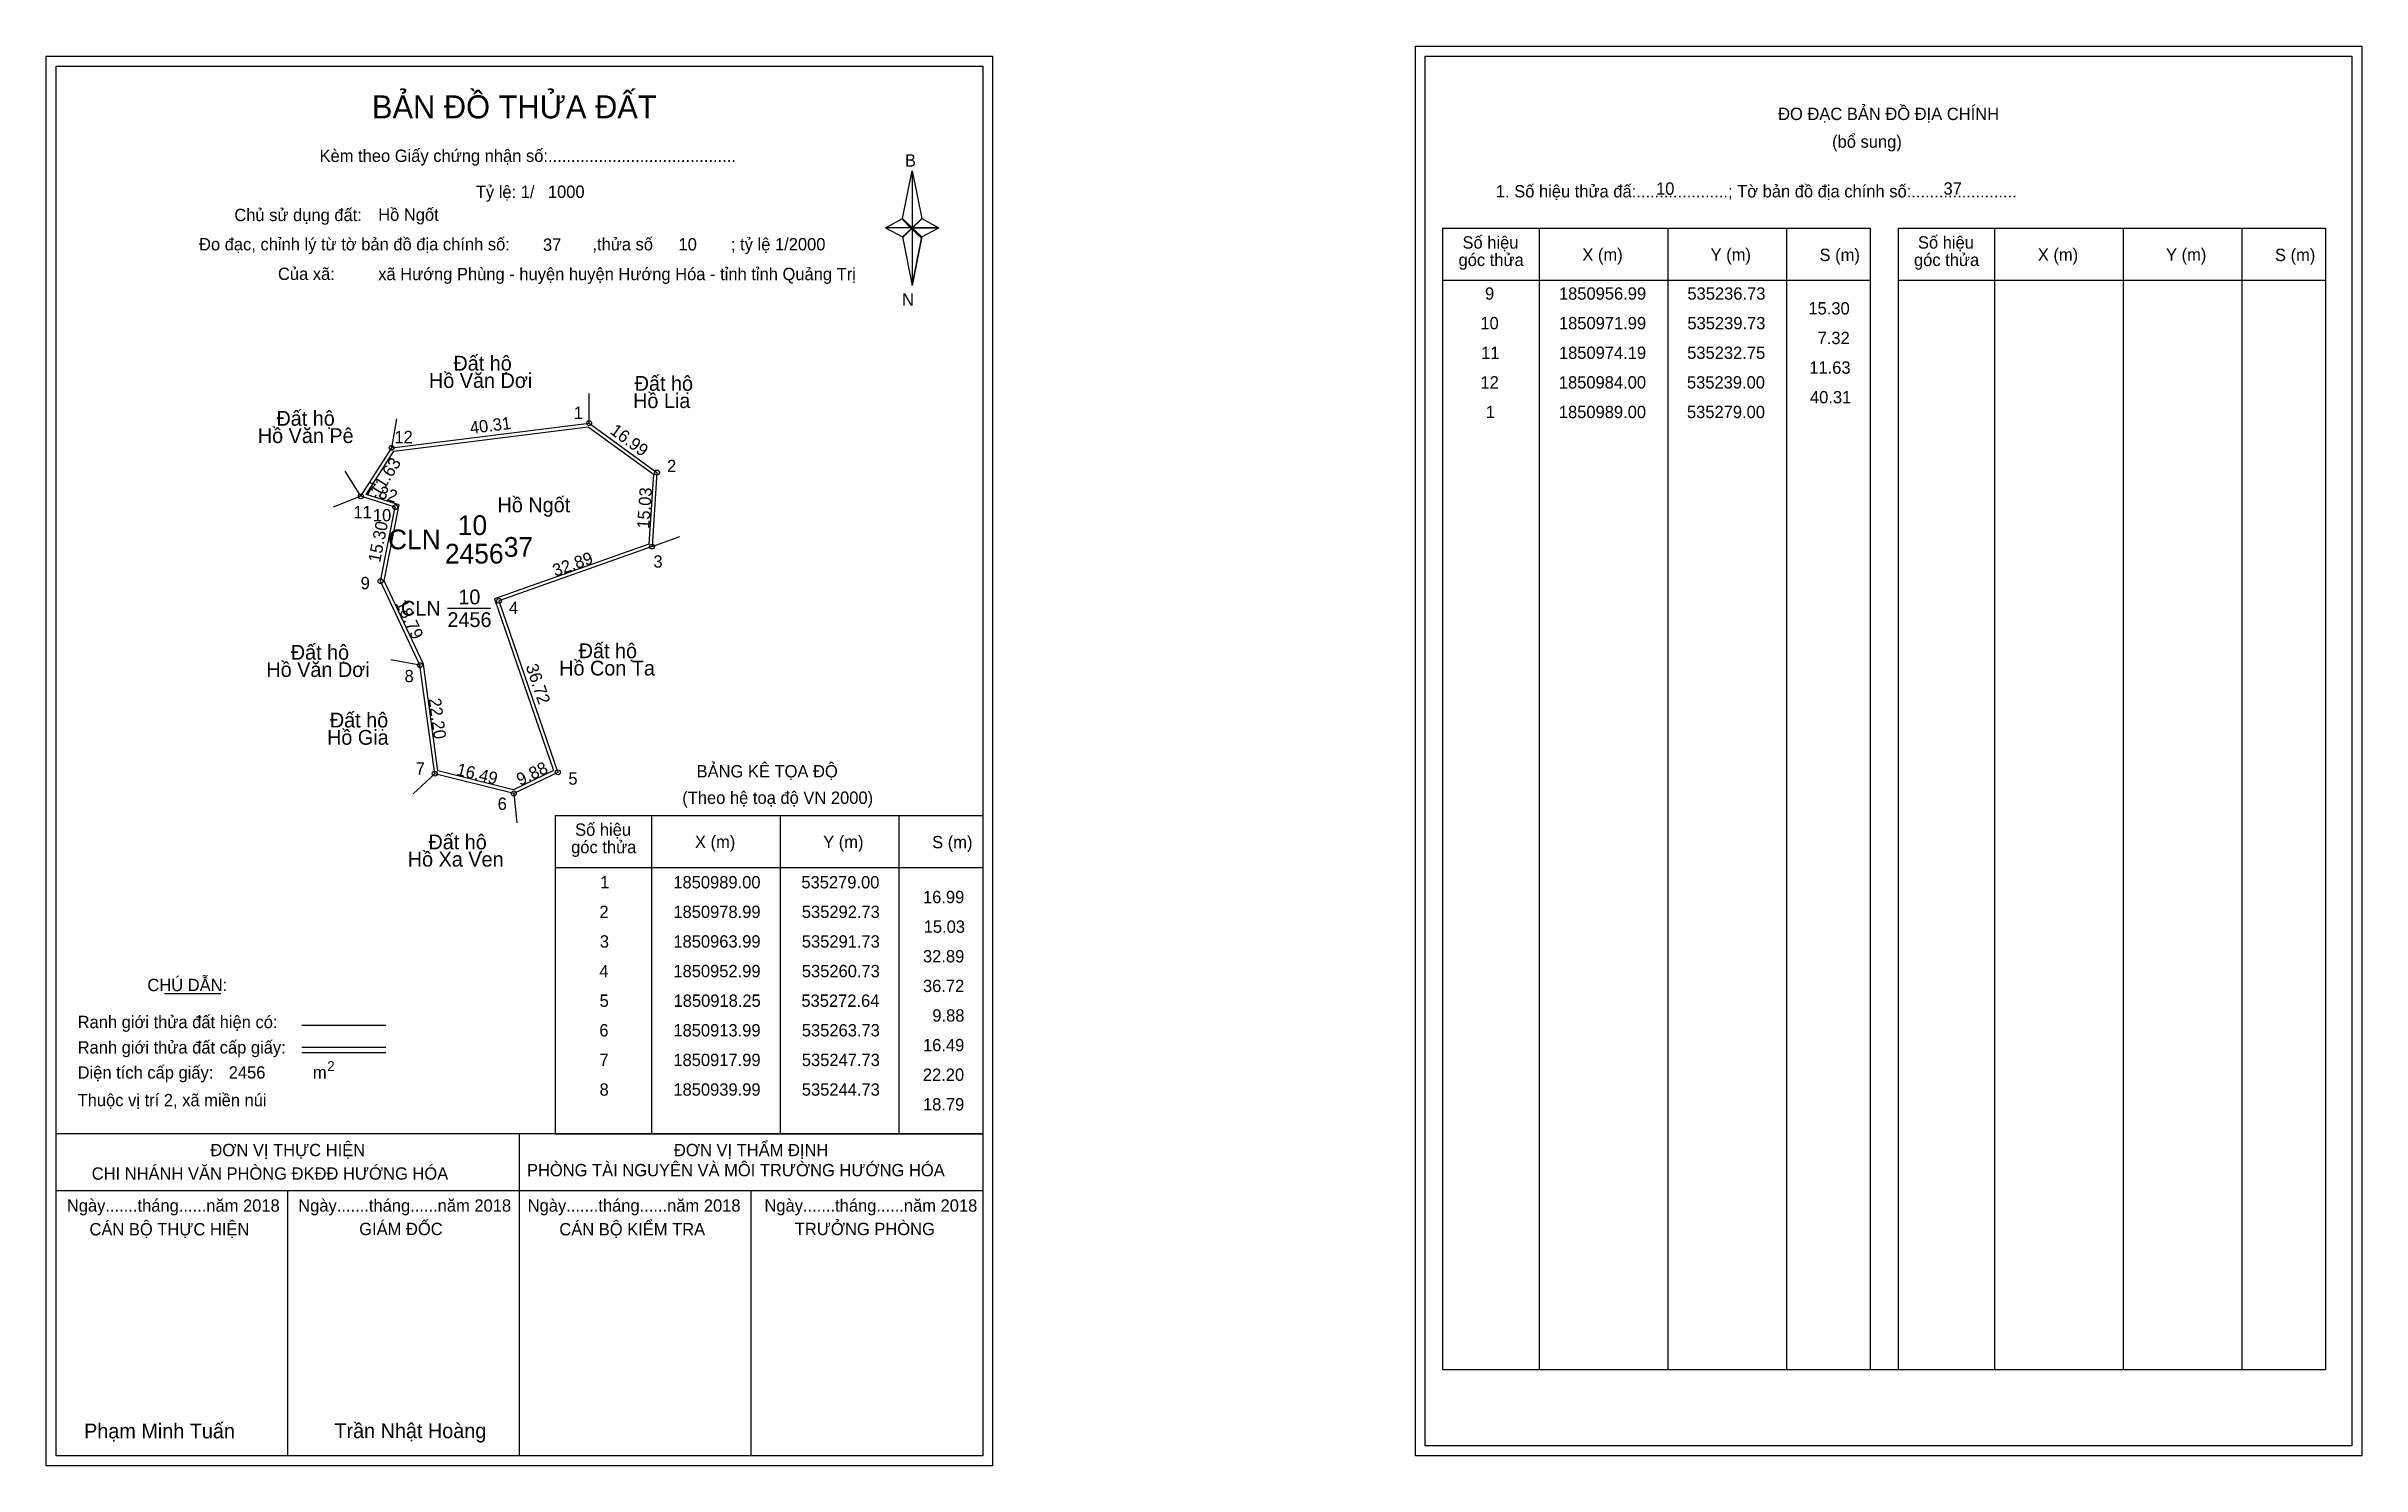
# Model space of a CAD drawing. Extents: x 535169 to 535638, y 1850778 to 1851065.
import ezdxf

# ---------------------------------------------------------------- set-up
doc = ezdxf.new("R2010")
doc.units = 0
for name, color, linetype in [('Level 1', 7, 'Continuous'), ('Level 10', 7, 'Continuous'), ('Level 11', 7, 'Continuous'), ('Level 13', 7, 'Continuous'), ('Level 2', 7, 'Continuous'), ('Level 27', 7, 'Continuous'), ('Level 3', 7, 'Continuous'), ('Level 36', 7, 'Continuous'), ('Level 4', 7, 'Continuous'), ('Level 49', 7, 'Continuous'), ('Level 5', 7, 'Continuous'), ('Level 53', 7, 'Continuous'), ('Level 55', 7, 'Continuous'), ('Level 6', 7, 'Continuous'), ('Level 63', 7, 'Continuous'), ('Level 7', 7, 'Continuous'), ('Level 9', 7, 'Continuous')]:
    doc.layers.add(name, color=color, linetype=linetype)

msp = doc.modelspace()

# ---------------------------------------------------------------- linework, layer by layer
at = {"layer": 'Level 1'}
for p, q in [((535171.04, 1851061.36), (535171.04, 1851061.36)), ((535448.36, 1851063.36), (535448.36, 1851063.36)), ((535342.46, 1851030.48), (535344.43, 1851040.12)), ((535344.43, 1851040.12), (535344.43, 1851028.59)), ((535344.43, 1851040.12), (535346.39, 1851030.48)), ((535339.01, 1851028.59), (535342.46, 1851030.48)), ((535342.46, 1851030.48), (535344.43, 1851028.59)), ((535344.28, 1851028.37), (535342.46, 1851030.26)), ((535344.43, 1851028.59), (535342.46, 1851026.75)), ((535344.28, 1851028.37), (535342.46, 1851026.53)), ((535342.46, 1851026.53), (535344.28, 1851028.37)), ((535346.25, 1851030.26), (535344.28, 1851028.37)), ((535344.28, 1851028.37), (535346.25, 1851030.26)), ((535346.25, 1851026.53), (535344.28, 1851028.37)), ((535346.39, 1851030.48), (535344.43, 1851028.59)), ((535344.43, 1851028.59), (535344.43, 1851016.89)), ((535344.43, 1851028.59), (535349.84, 1851028.59)), ((535344.43, 1851028.59), (535346.39, 1851026.75)), ((535346.39, 1851026.75), (535349.84, 1851028.59)), ((535451.89, 1851028.5), (535538.49, 1851028.5)), ((535471.48, 1850797.24), (535471.48, 1851028.5)), ((535497.55, 1850797.24), (535497.55, 1851028.5)), ((535521.53, 1851028.5), (535521.53, 1850797.24)), ((535538.49, 1851028.5), (535538.49, 1850797.24)), ((535544.15, 1851028.5), (535630.75, 1851028.5)), ((535563.74, 1850797.24), (535563.74, 1851028.5)), ((535589.81, 1850797.24), (535589.81, 1851028.5)), ((535613.78, 1851028.5), (535613.78, 1850797.24)), ((535630.75, 1851028.5), (535630.75, 1850797.24)), ((535342.46, 1851026.75), (535344.43, 1851016.89)), ((535346.39, 1851026.75), (535344.43, 1851016.89)), ((535451.89, 1851017.98), (535538.49, 1851017.98)), ((535544.15, 1851017.98), (535630.75, 1851017.98)), ((535272.13, 1850909.53), (535358.73, 1850909.53)), ((535291.72, 1850845.01), (535291.72, 1850909.53)), ((535317.79, 1850845.01), (535317.79, 1850909.53)), ((535341.76, 1850909.53), (535341.76, 1850845.01)), ((535272.13, 1850899), (535358.73, 1850899)), ((535192.95, 1850873.42), (535204.36, 1850873.42)), ((535220.82, 1850867.02), (535237.83, 1850867.02)), ((535220.82, 1850862.57), (535237.83, 1850862.57)), ((535220.82, 1850861.48), (535237.83, 1850861.48)), ((535277.86, 1850845.01), (535171.03, 1850845.01)), ((535358.73, 1850845.01), (535253.89, 1850845.01)), ((535264.88, 1850779.78), (535264.88, 1850845.01)), ((535272.13, 1850845), (535358.73, 1850845)), ((535358.73, 1850833.46), (535171.03, 1850833.46)), ((535217.96, 1850779.78), (535217.96, 1850833.46)), ((535311.81, 1850779.78), (535311.81, 1850833.46)), ((535451.89, 1850797.24), (535630.75, 1850797.24)), ((535358.73, 1850779.78), (535358.73, 1850779.78)), ((535636.06, 1850781.78), (535636.06, 1850781.78))]:
    msp.add_line(p, q, dxfattribs=at)
for points in [[(535342.46, 1851030.48), (535344.43, 1851040.12), (535344.43, 1851028.59)], [(535339.01, 1851028.59), (535342.46, 1851026.75), (535344.43, 1851028.59)], [(535344.43, 1851028.59), (535346.39, 1851030.48), (535349.84, 1851028.59)], [(535344.43, 1851028.59), (535344.43, 1851016.89), (535346.39, 1851026.75)]]:
    msp.add_lwpolyline(points, close=True, dxfattribs=at)
at = {"layer": 'Level 10'}
msp.add_line((535272.64, 1850918.25), (535263.73, 1850913.99), dxfattribs=at)
for points in [[(535247.73, 1850917.99), (535244.73, 1850939.99), (535236.73, 1850956.99), (535239.73, 1850971.99), (535232.75, 1850974.19), (535239, 1850984), (535279, 1850989), (535292.73, 1850978.99), (535291.73, 1850963.99), (535260.73, 1850952.99), (535272.64, 1850918.25), (535263.73, 1850913.99)], [(535248.36, 1850918.55), (535245.41, 1850940.19), (535237.46, 1850957.08), (535240.54, 1850972.47), (535233.83, 1850974.58), (535239.41, 1850983.35), (535278.81, 1850988.27), (535292.01, 1850978.65), (535291.06, 1850964.5), (535259.84, 1850953.42), (535271.78, 1850918.61), (535263.66, 1850914.73)]]:
    msp.add_lwpolyline(points, close=True, dxfattribs=at)
at = {"layer": 'Level 11'}
for centre in [(535279, 1850989), (535239, 1850984), (535292.73, 1850978.99), (535232.75, 1850974.19), (535239.73, 1850971.99), (535291.73, 1850963.99), (535236.73, 1850956.99), (535260.73, 1850952.99), (535244.73, 1850939.99), (535247.73, 1850917.99), (535247.73, 1850917.99), (535272.64, 1850918.25), (535263.73, 1850913.99)]:
    msp.add_circle(centre, 0.5, dxfattribs=at)
at = {"layer": 'Level 27'}
for p, q in [((535279, 1850989), (535279, 1850995)), ((535239, 1850984), (535240.07, 1850989.9)), ((535232.75, 1850974.19), (535229.59, 1850979.29)), ((535232.75, 1850974.19), (535227.16, 1850972.01)), ((535291.73, 1850963.99), (535297.38, 1850966.01)), ((535244.73, 1850939.99), (535238.82, 1850941.03)), ((535247.73, 1850917.99), (535243.33, 1850913.91)), ((535263.73, 1850913.99), (535264.33, 1850908.02))]:
    msp.add_line(p, q, dxfattribs=at)
at = {"layer": 'Level 3'}
for p, q in [((535451.89, 1851028.5), (535451.89, 1850797.24)), ((535544.15, 1851028.5), (535544.15, 1850797.24)), ((535272.13, 1850909.53), (535272.13, 1850845.01))]:
    msp.add_line(p, q, dxfattribs=at)
at = {"layer": 'Level 63'}
for points in [[(535446.36, 1851065.36), (535638.06, 1851065.36), (535638.06, 1850779.78), (535446.36, 1850779.78)], [(535169.03, 1851063.36), (535360.73, 1851063.36), (535360.73, 1850777.78), (535169.03, 1850777.78)], [(535171.03, 1851061.36), (535358.73, 1851061.36), (535358.73, 1850779.78), (535171.03, 1850779.78)], [(535448.36, 1851063.36), (535636.06, 1851063.36), (535636.06, 1850781.78), (535448.36, 1850781.78)]]:
    msp.add_lwpolyline(points, close=True, dxfattribs=at)
at = {"layer": 'Level 9'}
msp.add_line((535250.28, 1850951.5), (535258.99, 1850951.5), dxfattribs=at)

# ---------------------------------------------------------------- texts
at = {"layer": 'Level 1'}
for s, height, p in [('BẢN ĐỒ THỬA ĐẤT', 4.6657, (535235, 1851050.76)), ('ĐO ĐẠC BẢN ĐỒ ĐỊA CHÍNH', 2.5, (535519.84, 1851050.42)), ('(bổ sung)', 2.5, (535530.78, 1851044.8)), ('Kèm theo Giấy chứng nhận số:.........................................', 2.5, (535224.38, 1851041.93)), ('B', 2.5, (535342.97, 1851040.99)), ('1. Số hiệu thửa đấ:....................; Tờ bản đồ địa chính số:.......................', 2.5, (535462.67, 1851034.74)), ('Chủ sử dụng đất:', 2.5, (535207.12, 1851029.94)), ('Đo đạc, chỉnh lý từ tờ bản đồ địa chính số:                  ,thửa số                 ; tỷ lệ 1/2000', 2.5, (535199.97, 1851024.01)), ('góc thửa', 2.5, (535455.11, 1851020.84)), ('Số hiệu', 2.5, (535455.91, 1851024.37)), ('X (m)', 2.5, (535480.19, 1851021.9)), ('Y (m)', 2.5, (535506.17, 1851021.9)), ('S (m)', 2.5, (535528.24, 1851021.85)), ('góc thửa', 2.5, (535547.37, 1851020.84)), ('Số hiệu', 2.5, (535548.17, 1851024.37)), ('X (m)', 2.5, (535572.45, 1851021.9)), ('Y (m)', 2.5, (535598.42, 1851021.9)), ('S (m)', 2.5, (535620.5, 1851021.85)), ('Của xã:', 2.5, (535215.96, 1851018.01)), ('N', 2.5, (535342.37, 1851012.82)), ('BẢNG KÊ TỌA ĐỘ', 2.5, (535300.76, 1850917.23)), ('(Theo hệ toạ độ VN 2000)', 2.5, (535297.86, 1850911.87)), ('Số hiệu', 2.5, (535276.15, 1850905.4)), ('X (m)', 2.5, (535300.43, 1850902.92)), ('Y (m)', 2.5, (535326.4, 1850902.92)), ('S (m)', 2.5, (535348.48, 1850902.87)), ('góc thửa', 2.5, (535275.35, 1850901.87)), ('CHÚ DẪN:', 2.5, (535189.51, 1850873.93)), ('Ranh giới thửa đất hiện có:', 2.5, (535175.38, 1850866.43)), ('Ranh giới thửa đất cấp giấy:', 2.5, (535175.38, 1850861.29)), ('Diện tích cấp giấy:', 2.5, (535175.38, 1850856.21)), ('2', 2, (535225.94, 1850857.74)), ('m', 2.5, (535223.04, 1850856.23)), ('Thuộc vị trí 2, xã miền núi', 2.5, (535175.38, 1850850.61)), ('ĐƠN VỊ THỰC HIỆN', 2.5, (535202.27, 1850840.49)), ('ĐƠN VỊ THẨM ĐỊNH', 2.5, (535296.17, 1850840.49)), ('CHI NHÁNH VĂN PHÒNG ĐKĐĐ HƯỚNG HÓA', 2.5, (535178.23, 1850835.73)), ('PHÒNG TÀI NGUYÊN VÀ MÔI TRƯỜNG HƯỚNG HÓA', 2.5, (535266.4, 1850836.42)), ('Ngày.......tháng......năm 2018', 2.5, (535173.2, 1850829.25)), ('Ngày.......tháng......năm 2018', 2.5, (535220.07, 1850829.25)), ('Ngày.......tháng......năm 2018', 2.5, (535266.55, 1850829.25)), ('Ngày.......tháng......năm 2018', 2.5, (535314.51, 1850829.25)), ('CÁN BỘ THỰC HIỆN', 2.5, (535177.78, 1850824.44)), ('GIÁM ĐỐC', 2.5, (535232.42, 1850824.5)), ('CÁN BỘ KIỂM TRA', 2.5, (535272.96, 1850824.44)), ('TRƯỞNG PHÒNG', 2.5, (535320.65, 1850824.5)), ('Phạm Minh Tuấn', 3, (535176.69, 1850783.32)), ('Trần Nhật Hoàng', 3, (535227.39, 1850783.37))]:
    msp.add_text(s, height=height, dxfattribs=at).set_placement(p)
at = {"layer": 'Level 11'}
msp.add_text('Tỷ lệ: 1/', height=2.5, dxfattribs=at).set_placement((535256.04, 1851034.62))
at = {"layer": 'Level 13'}
for s, p in [('CLN', (535240.89, 1850950)), ('10', (535252.5, 1850952.3)), ('2456', (535250.29, 1850947.7))]:
    msp.add_text(s, height=3, dxfattribs=at).set_placement(p)
at = {"layer": 'Level 2'}
msp.add_text('Hồ Ngốt', height=3, dxfattribs=at).set_placement((535260.44, 1850970.95))
at = {"layer": 'Level 3'}
msp.add_text('CLN ', height=4, dxfattribs=at).set_placement((535238.24, 1850963.45))
at = {"layer": 'Level 36'}
for s, p in [('Hồ Văn Dơi', (535246.55, 1850996.15)), ('Đất hộ', (535251.5, 1850999.65)), ('Hồ Lia', (535287.9, 1850992.06)), ('Đất hộ', (535288.22, 1850995.56)), ('Đất hộ', (535215.65, 1850988.48)), ('Hồ Văn Pê', (535211.88, 1850984.98)), ('Đất hộ', (535218.55, 1850941.08)), ('Đất hộ', (535276.88, 1850941.38)), ('Hồ Văn Dơi', (535213.61, 1850937.58)), ('Hồ Con Ta', (535272.93, 1850937.88)), ('Đất hộ', (535226.47, 1850927.35)), ('Hồ Gia', (535225.9, 1850923.85)), ('Đất hộ', (535246.44, 1850902.66)), ('Hồ Xa Ven', (535242.26, 1850899.16))]:
    msp.add_text(s, height=3, dxfattribs=at).set_placement(p)
at = {"layer": 'Level 4'}
msp.add_text('10', height=4, dxfattribs=at).set_placement((535252.38, 1850966.34))
at = {"layer": 'Level 49'}
for s, rotation, p in [('40.31', 7.125, (535255, 1850986.81)), ('16.99', 323.9057, (535283.04, 1850987.04)), ('11.63', 57.4986, (535236.51, 1850973.95)), ('7.32', 342.5059, (535233.47, 1850974.8)), ('15.03', 86.1859, (535291.17, 1850967.55)), ('15.30', 78.6901, (535236.64, 1850960.64)), ('32.89', 19.5367, (535272.12, 1850957.88)), ('18.79', 295.2011, (535239.72, 1850952.52)), ('36.72', 288.9234, (535266.12, 1850939.74)), ('22.20', 277.7652, (535246.47, 1850933.15)), ('16.49', 345.9638, (535251.97, 1850917.75)), ('9.88', 25.5531, (535265.02, 1850915.49))]:
    msp.add_text(s, height=2.5, rotation=rotation, dxfattribs=at).set_placement(p)
at = {"layer": 'Level 5'}
msp.add_text('2456', height=4, dxfattribs=at).set_placement((535249.77, 1850960.56))
at = {"layer": 'Level 53'}
for s, p in [('9', (535460.47, 1851014.02)), ('1850956.99', (535475.45, 1851014.02)), ('535236.73', (535501.47, 1851014.02)), ('15.30', (535525.98, 1851011.02)), ('10', (535459.53, 1851008.02)), ('1850971.99', (535475.45, 1851008.02)), ('535239.73', (535501.47, 1851008.02)), ('11', (535459.69, 1851002.02)), ('1850974.19', (535475.45, 1851002.02)), ('535232.75', (535501.43, 1851002.02)), ('7.32', (535527.85, 1851005.02)), ('11.63', (535526.16, 1850999.02)), ('12', (535459.54, 1850996.02)), ('1850984.00', (535475.43, 1850996.02)), ('535239.00', (535501.38, 1850996.02)), ('40.31', (535526.3, 1850993.02)), ('1', (535460.61, 1850990.02)), ('1850989.00', (535475.43, 1850990.02)), ('535279.00', (535501.38, 1850990.02)), ('1', (535281.23, 1850894.75)), ('1850989.00', (535296.05, 1850894.75)), ('535279.00', (535321.99, 1850894.75)), ('16.99', (535346.62, 1850891.75)), ('2', (535281.08, 1850888.75)), ('1850978.99', (535296.06, 1850888.75)), ('535292.73', (535322.08, 1850888.75)), ('15.03', (535346.77, 1850885.75)), ('3', (535281.16, 1850882.75)), ('1850963.99', (535296.06, 1850882.75)), ('535291.73', (535322.08, 1850882.75)), ('32.89', (535346.62, 1850879.75)), ('4', (535281.07, 1850876.75)), ('1850952.99', (535296.06, 1850876.75)), ('535260.73', (535322.08, 1850876.75)), ('5', (535281.12, 1850870.75)), ('1850918.25', (535296.1, 1850870.75)), ('535272.64', (535321.99, 1850870.75)), ('36.72', (535346.62, 1850873.75)), ('9.88', (535348.52, 1850867.75)), ('6', (535281.07, 1850864.75)), ('1850913.99', (535296.06, 1850864.75)), ('535263.73', (535322.08, 1850864.75)), ('16.49', (535346.62, 1850861.75)), ('7', (535281.08, 1850858.75)), ('1850917.99', (535296.06, 1850858.75)), ('535247.73', (535322.08, 1850858.75)), ('8', (535281.11, 1850852.75)), ('1850939.99', (535296.06, 1850852.75)), ('535244.73', (535322.08, 1850852.75)), ('22.20', (535346.6, 1850855.75)), ('18.79', (535346.62, 1850849.75))]:
    msp.add_text(s, height=2.5, dxfattribs=at).set_placement(p)
at = {"layer": 'Level 55'}
for s, height, p in [('1', 0.4, (535278.89, 1850989)), ('0', 0.11, (535278.96, 1850988.89)), ('0', 0.11, (535278.96, 1850988.89)), ('0', 0.11, (535278.96, 1850988.89)), ('12', 0.4, (535238.72, 1850984)), ('411', 0.11, (535238.89, 1850983.89)), ('0', 0.11, (535238.96, 1850983.89)), ('2', 0.4, (535292.59, 1850978.99)), ('0', 0.11, (535292.69, 1850978.88)), ('0', 0.11, (535292.69, 1850978.88)), ('11', 0.4, (535232.49, 1850974.19)), ('264', 0.11, (535232.63, 1850974.08)), ('411', 0.11, (535232.64, 1850974.08)), ('10', 0.4, (535239.45, 1850971.99)), ('264', 0.11, (535239.61, 1850971.88)), ('3', 0.4, (535291.61, 1850963.99)), ('13', 0.11, (535291.66, 1850963.88)), ('13', 0.11, (535291.66, 1850963.88)), ('0', 0.11, (535291.69, 1850963.88)), ('0', 0.11, (535291.69, 1850963.88)), ('9', 0.4, (535236.59, 1850956.99)), ('264', 0.11, (535236.61, 1850956.88)), ('4', 0.4, (535260.59, 1850952.99)), ('13', 0.11, (535260.66, 1850952.88)), ('13', 0.11, (535260.66, 1850952.88)), ('8', 0.4, (535244.6, 1850939.99)), ('264', 0.11, (535244.61, 1850939.88)), ('22', 0.11, (535244.65, 1850939.88)), ('7', 0.4, (535247.6, 1850917.99)), ('266', 0.11, (535247.61, 1850917.88)), ('22', 0.11, (535247.65, 1850917.88)), ('5', 0.4, (535272.51, 1850918.25)), ('13', 0.11, (535272.57, 1850918.14)), ('13', 0.11, (535272.57, 1850918.14)), ('6', 0.4, (535263.59, 1850913.99)), ('266', 0.11, (535263.61, 1850913.88)), ('13', 0.11, (535263.66, 1850913.88)), ('13', 0.11, (535263.66, 1850913.88))]:
    msp.add_text(s, height=height, dxfattribs=at).set_placement(p)
at = {"layer": 'Level 6'}
for s, p in [('1000', (535270.64, 1851034.64)), ('10', (535495.12, 1851035.28)), ('37', (535553.36, 1851035.3)), ('Hồ Ngốt', (535236.26, 1851030.01)), ('37', (535269.64, 1851023.92)), ('10', (535297.1, 1851024)), ('xã Hướng Phùng - huyện huyện Hướng Hóa - tỉnh tỉnh Quảng Trị', (535236.27, 1851017.97)), ('2456', (535205.98, 1850856.21))]:
    msp.add_text(s, height=2.5, dxfattribs=at).set_placement(p)
at = {"layer": 'Level 7'}
msp.add_text('37', height=4, dxfattribs=at).set_placement((535261.7, 1850961.93))
at = {"layer": 'Level 9'}
for s, p in [('1', (535275.9, 1850989.87)), ('12', (535239.55, 1850984.95)), ('2', (535294.78, 1850979.09)), ('11', (535231.24, 1850969.74)), ('10', (535235.19, 1850969.11)), ('3', (535292.03, 1850959.73)), ('9', (535232.71, 1850955.35)), ('4', (535262.75, 1850950.35)), ('8', (535241.61, 1850936.52)), ('7', (535243.88, 1850917.82)), ('5', (535274.79, 1850915.76)), ('6', (535260.46, 1850910.65))]:
    msp.add_text(s, height=2.5, dxfattribs=at).set_placement(p)

doc.saveas('drawing.dxf')
